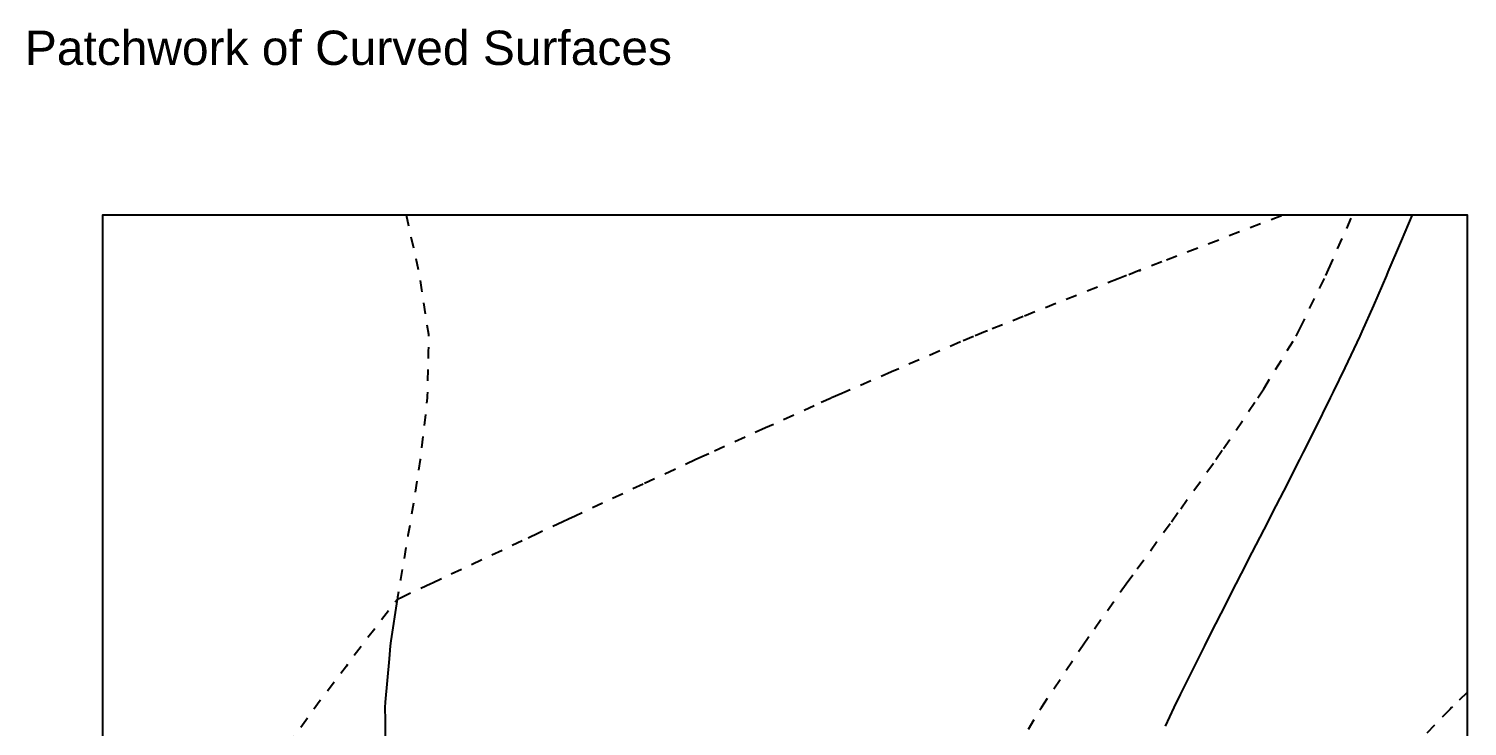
# Model space of a CAD drawing. Extents: x 12 to 193, y -288 to -10.
# Drawn here: x 11.7 to 192.8, y -98 to -10.2 of the extents above; entities that cross this region are included whole.
import ezdxf

# ---------------------------------------------------------------- set-up
doc = ezdxf.new("R2010")
doc.units = 0
for name, pattern in [('AI-LINETYPE-2', [2.822222, 1.411111, -1.411111]), ('AI-LINETYPE-3', [2.822222, 1.411111, -1.411111]), ('AI-LINETYPE-4', [2.822222, 1.411111, -1.411111]), ('AI-LINETYPE-7', [2.822222, 1.411111, -1.411111]), ('AI-LINETYPE-8', [2.822222, 1.411111, -1.411111])]:
    doc.linetypes.add(name, pattern=pattern)
for name, color, linetype in [('CUTLINE', 7, 'CONTINUOUS'), ('MOUNTAINLINE', 7, 'CONTINUOUS'), ('TEXT', 7, 'CONTINUOUS'), ('VALLEYLINE', 7, 'CONTINUOUS')]:
    doc.layers.add(name, color=color, linetype=linetype)

# ---------------------------------------------------------------- blocks, each defined once
blk = doc.blocks.new('BLOCK_2')
at = {"layer": 'VALLEYLINE', "color": 29, "linetype": 'AI-LINETYPE-3'}
blk.add_lwpolyline([(169.38, -33.79), (154.32, -39.59), (151.58, -40.65), (151.47, -40.69), (149.87, -41.31), (148.84, -41.72), (136.88, -46.46), (136.88, -46.47), (132.36, -48.26), (132.12, -48.36), (130.61, -48.96), (128.96, -49.67), (120.27, -53.44), (114.42, -55.98), (114.03, -56.14), (112.71, -56.72), (110.56, -57.7), (104.42, -60.49), (97.29, -63.73), (96.71, -63.99), (95.64, -64.48), (93.02, -65.7), (89.02, -67.57), (80.45, -71.58), (79.64, -71.96), (78.91, -72.29), (75.84, -73.74), (73.81, -74.7), (63.63, -79.49), (62.49, -80.03), (62.31, -80.11), (58.71, -81.78), (58.64, -81.82), (58.08, -82.07)], dxfattribs=at)
at = {"layer": 'VALLEYLINE', "color": 29, "linetype": 'AI-LINETYPE-4'}
blk.add_lwpolyline([(136.1, -100.84), (139.15, -95.68), (140.72, -93.32), (144.32, -87.9), (145.83, -85.77), (149.84, -80.11), (151.22, -78.22), (155.52, -72.29), (156.7, -70.65), (161.13, -64.47), (162.07, -63.09), (166.42, -56.71), (167.14, -55.55), (171.22, -48.95), (171.68, -48.01), (174.96, -41.3), (175.31, -40.53), (178.35, -33.66)], dxfattribs=at)
at = {"layer": 'VALLEYLINE', "color": 29, "linetype": 'AI-LINETYPE-8'}
blk.add_lwpolyline([(151.48, -40.71), (151.59, -40.66)], dxfattribs=at)
at = {"layer": 'VALLEYLINE', "color": 29, "linetype": 'AI-LINETYPE-7'}
blk.add_lwpolyline([(192.76, -93.77), (190.89, -95.6), (190.8, -95.68), (190.61, -95.88), (183.73, -102.97), (183.34, -103.37), (182.59, -104.21), (177.11, -110.36), (176.49, -111.06), (175.47, -112.36), (171.27, -117.67), (170.52, -118.62), (169.43, -120.28), (166.31, -125.01), (165.54, -126.17), (164.55, -128.13), (162.7, -131.82)], dxfattribs=at)
at = {"layer": 'VALLEYLINE', "color": 29, "linetype": 'AI-LINETYPE-2'}
blk.add_open_spline([(59.2, -33.66), (59.2, -33.66), (59.57, -35.38), (59.57, -35.38), (59.57, -35.38), (60.81, -41.11), (60.81, -41.11), (60.81, -41.11), (60.85, -41.31), (60.85, -41.31), (60.85, -41.31), (61.13, -43.1), (61.13, -43.1), (61.13, -43.1), (61.99, -48.7), (61.99, -48.7), (61.99, -48.7), (62.02, -48.95), (62.02, -48.95), (62.02, -48.95), (61.98, -50.81), (61.98, -50.81), (61.98, -50.81), (61.85, -56.39), (61.85, -56.39), (61.85, -56.39), (61.84, -56.72), (61.84, -56.72), (61.84, -56.72), (61.63, -58.55), (61.63, -58.55), (61.63, -58.55), (61.02, -64.09), (61.02, -64.09), (61.02, -64.09), (60.97, -64.48), (60.97, -64.48), (60.97, -64.48), (60.68, -66.28), (60.68, -66.28), (60.68, -66.28), (59.8, -71.83), (59.8, -71.83), (59.8, -71.83), (59.72, -72.29), (59.72, -72.29), (59.72, -72.29), (59.42, -74.04), (59.42, -74.04), (59.42, -74.04), (58.47, -79.57), (58.47, -79.57), (58.47, -79.57), (58.37, -80.11), (58.37, -80.11), (58.37, -80.11), (58.12, -81.79), (58.12, -81.79), (58.12, -81.79), (58.08, -82.07), (58.08, -82.07), (58.08, -82.07), (54.02, -87.34), (54.02, -87.34), (54.02, -87.34), (53.59, -87.9), (53.59, -87.9), (53.59, -87.9), (52.51, -89.33), (52.51, -89.33), (52.51, -89.33), (51.66, -90.46), (51.66, -90.46), (51.66, -90.46), (48.13, -95.15), (48.13, -95.15), (48.13, -95.15), (47.72, -95.69), (47.72, -95.69), (47.72, -95.69), (46.89, -96.85), (46.89, -96.85), (46.89, -96.85), (45.16, -99.24), (45.16, -99.24), (45.16, -99.24), (42.51, -102.9), (42.51, -102.9), (42.51, -102.9), (42.17, -103.38), (42.17, -103.38), (42.17, -103.38), (41.55, -104.3), (41.55, -104.3), (41.55, -104.3), (39.03, -108.01), (39.03, -108.01), (39.03, -108.01), (37.23, -110.67), (37.23, -110.67), (37.23, -110.67), (36.96, -111.07), (36.96, -111.07), (36.96, -111.07), (36.54, -111.75), (36.54, -111.75), (36.54, -111.75), (33.5, -116.65), (33.5, -116.65), (33.5, -116.65), (32.45, -118.33), (32.45, -118.33), (32.45, -118.33), (32.27, -118.62), (32.27, -118.62), (32.27, -118.62), (32, -119.11), (32, -119.11), (32, -119.11), (28.74, -125.07), (28.74, -125.07), (28.74, -125.07), (28.24, -125.98), (28.24, -125.98), (28.24, -125.98), (28.13, -126.18), (28.13, -126.18), (28.13, -126.18), (27.99, -126.48), (27.99, -126.48), (27.99, -126.48), (24.93, -133.15), (24.93, -133.15), (24.93, -133.15), (24.76, -133.53), (24.76, -133.53), (24.76, -133.53), (24.71, -133.63), (24.71, -133.63), (24.71, -133.63), (24.66, -133.79), (24.66, -133.79), (24.66, -133.79), (22.11, -140.97), (22.11, -140.97), (22.11, -140.97), (22.08, -141.08), (22.08, -141.08), (22.08, -141.08), (22.06, -141.13), (22.06, -141.13), (22.06, -141.13), (21, -145.75), (21, -145.75)], degree=3, knots=[0, 0, 0, 0, 1, 1, 1, 2, 2, 2, 3, 3, 3, 4, 4, 4, 5, 5, 5, 6, 6, 6, 7, 7, 7, 8, 8, 8, 9, 9, 9, 10, 10, 10, 11, 11, 11, 12, 12, 12, 13, 13, 13, 14, 14, 14, 15, 15, 15, 16, 16, 16, 17, 17, 17, 18, 18, 18, 19, 19, 19, 20, 20, 20, 21, 21, 21, 22, 22, 22, 23, 23, 23, 24, 24, 24, 25, 25, 25, 26, 26, 26, 27, 27, 27, 28, 28, 28, 29, 29, 29, 30, 30, 30, 31, 31, 31, 32, 32, 32, 33, 33, 33, 34, 34, 34, 35, 35, 35, 36, 36, 36, 37, 37, 37, 38, 38, 38, 39, 39, 39, 40, 40, 40, 41, 41, 41, 42, 42, 42, 43, 43, 43, 44, 44, 44, 45, 45, 45, 46, 46, 46, 47, 47, 47, 48, 48, 48, 49, 49, 49, 50, 50, 50, 51, 51, 51, 51], dxfattribs=at)
blk = doc.blocks.new('BLOCK_73')
at = {"layer": 'MOUNTAINLINE', "color": 29}
blk.add_lwpolyline([(155.82, -95.68), (154.72, -98.03)], dxfattribs=at)
blk = doc.blocks.new('BLOCK_74')
at = {"layer": 'MOUNTAINLINE', "color": 29}
blk.add_lwpolyline([(161.73, -83.85), (160.42, -86.43)], dxfattribs=at)
blk = doc.blocks.new('BLOCK_75')
at = {"layer": 'MOUNTAINLINE', "color": 29}
blk.add_lwpolyline([(165.66, -76.16), (164.3, -78.81)], dxfattribs=at)
blk = doc.blocks.new('BLOCK_76')
at = {"layer": 'MOUNTAINLINE', "color": 29}
blk.add_lwpolyline([(169.62, -68.44), (168.22, -71.17)], dxfattribs=at)
blk = doc.blocks.new('BLOCK_77')
at = {"layer": 'MOUNTAINLINE', "color": 29}
blk.add_lwpolyline([(173.53, -60.71), (172.11, -63.54)], dxfattribs=at)
blk = doc.blocks.new('BLOCK_78')
at = {"layer": 'MOUNTAINLINE', "color": 29}
blk.add_lwpolyline([(177.34, -52.92), (175.89, -55.95)], dxfattribs=at)
blk = doc.blocks.new('BLOCK_79')
at = {"layer": 'MOUNTAINLINE', "color": 29}
blk.add_lwpolyline([(180.95, -45.06), (179.5, -48.36)], dxfattribs=at)
blk = doc.blocks.new('BLOCK_80')
at = {"layer": 'MOUNTAINLINE', "color": 29}
blk.add_lwpolyline([(184.44, -36.93), (182.78, -40.86)], dxfattribs=at)
blk = doc.blocks.new('BLOCK_81')
at = {"layer": 'MOUNTAINLINE', "color": 29}
blk.add_lwpolyline([(185.82, -33.66), (184.44, -36.93)], dxfattribs=at)
blk = doc.blocks.new('BLOCK_82')
at = {"layer": 'MOUNTAINLINE', "color": 29}
blk.add_lwpolyline([(182.78, -40.86), (182.59, -41.3)], dxfattribs=at)
blk = doc.blocks.new('BLOCK_83')
at = {"layer": 'MOUNTAINLINE', "color": 29}
blk.add_lwpolyline([(182.59, -41.3), (180.95, -45.06)], dxfattribs=at)
blk = doc.blocks.new('BLOCK_84')
at = {"layer": 'MOUNTAINLINE', "color": 29}
blk.add_lwpolyline([(179.5, -48.36), (179.25, -48.95)], dxfattribs=at)
blk = doc.blocks.new('BLOCK_85')
at = {"layer": 'MOUNTAINLINE', "color": 29}
blk.add_lwpolyline([(179.25, -48.95), (177.34, -52.92)], dxfattribs=at)
blk = doc.blocks.new('BLOCK_86')
at = {"layer": 'MOUNTAINLINE', "color": 29}
blk.add_lwpolyline([(175.89, -55.95), (175.52, -56.71)], dxfattribs=at)
blk = doc.blocks.new('BLOCK_87')
at = {"layer": 'MOUNTAINLINE', "color": 29}
blk.add_lwpolyline([(175.52, -56.71), (173.53, -60.71)], dxfattribs=at)
blk = doc.blocks.new('BLOCK_88')
at = {"layer": 'MOUNTAINLINE', "color": 29}
blk.add_lwpolyline([(172.11, -63.54), (171.64, -64.47)], dxfattribs=at)
blk = doc.blocks.new('BLOCK_89')
at = {"layer": 'MOUNTAINLINE', "color": 29}
blk.add_lwpolyline([(171.64, -64.47), (169.62, -68.44)], dxfattribs=at)
blk = doc.blocks.new('BLOCK_90')
at = {"layer": 'MOUNTAINLINE', "color": 29}
blk.add_lwpolyline([(168.22, -71.17), (167.65, -72.29)], dxfattribs=at)
blk = doc.blocks.new('BLOCK_91')
at = {"layer": 'MOUNTAINLINE', "color": 29}
blk.add_lwpolyline([(167.65, -72.29), (165.66, -76.16)], dxfattribs=at)
blk = doc.blocks.new('BLOCK_92')
at = {"layer": 'MOUNTAINLINE', "color": 29}
blk.add_lwpolyline([(164.3, -78.81), (163.63, -80.11)], dxfattribs=at)
blk = doc.blocks.new('BLOCK_93')
at = {"layer": 'MOUNTAINLINE', "color": 29}
blk.add_lwpolyline([(163.63, -80.11), (161.73, -83.85)], dxfattribs=at)
blk = doc.blocks.new('BLOCK_94')
at = {"layer": 'MOUNTAINLINE', "color": 29}
blk.add_lwpolyline([(160.42, -86.43), (159.67, -87.9)], dxfattribs=at)
blk = doc.blocks.new('BLOCK_95')
at = {"layer": 'MOUNTAINLINE', "color": 29}
blk.add_lwpolyline([(159.67, -87.9), (157.87, -91.54)], dxfattribs=at)
blk = doc.blocks.new('BLOCK_96')
at = {"layer": 'MOUNTAINLINE', "color": 29}
blk.add_lwpolyline([(157.87, -91.54), (156.92, -93.46)], dxfattribs=at)
blk = doc.blocks.new('BLOCK_97')
at = {"layer": 'MOUNTAINLINE', "color": 29}
blk.add_lwpolyline([(156.92, -93.46), (156.63, -94.05)], dxfattribs=at)
blk = doc.blocks.new('BLOCK_98')
at = {"layer": 'MOUNTAINLINE', "color": 29}
blk.add_lwpolyline([(156.63, -94.05), (155.82, -95.68)], dxfattribs=at)
blk = doc.blocks.new('BLOCK_99')
at = {"layer": 'MOUNTAINLINE', "color": 29}
blk.add_lwpolyline([(57.31, -87.28), (58.08, -82.07)], dxfattribs=at)
blk = doc.blocks.new('BLOCK_100')
at = {"layer": 'MOUNTAINLINE', "color": 29}
blk.add_lwpolyline([(57.22, -87.9), (57.31, -87.28)], dxfattribs=at)
blk = doc.blocks.new('BLOCK_101')
at = {"layer": 'MOUNTAINLINE', "color": 29}
blk.add_lwpolyline([(57.08, -89.53), (57.22, -87.9)], dxfattribs=at)
blk = doc.blocks.new('BLOCK_102')
at = {"layer": 'MOUNTAINLINE', "color": 29}
blk.add_lwpolyline([(56.61, -94.99), (57.08, -89.53)], dxfattribs=at)
blk = doc.blocks.new('BLOCK_103')
at = {"layer": 'MOUNTAINLINE', "color": 29}
blk.add_lwpolyline([(56.55, -95.69), (56.61, -94.99)], dxfattribs=at)
blk = doc.blocks.new('BLOCK_104')
at = {"layer": 'MOUNTAINLINE', "color": 29}
blk.add_lwpolyline([(56.57, -97.28), (56.55, -95.69)], dxfattribs=at)
blk = doc.blocks.new('BLOCK_105')
at = {"layer": 'MOUNTAINLINE', "color": 29}
blk.add_lwpolyline([(56.64, -102.59), (56.57, -97.28)], dxfattribs=at)

msp = doc.modelspace()

# ---------------------------------------------------------------- linework, layer by layer
at = {"layer": 'CUTLINE', "color": 29}
msp.add_lwpolyline([(21.01, -278.44), (21.01, -33.66), (192.76, -33.66), (192.76, -278.44), (21.01, -278.44)], dxfattribs=at)

# ---------------------------------------------------------------- block references
at = {"layer": 'MOUNTAINLINE'}
for name in ['BLOCK_81', 'BLOCK_80', 'BLOCK_83', 'BLOCK_82', 'BLOCK_79', 'BLOCK_84', 'BLOCK_85', 'BLOCK_78', 'BLOCK_86', 'BLOCK_87', 'BLOCK_77', 'BLOCK_89', 'BLOCK_88', 'BLOCK_76', 'BLOCK_91', 'BLOCK_90', 'BLOCK_75', 'BLOCK_92', 'BLOCK_93', 'BLOCK_99', 'BLOCK_74', 'BLOCK_94', 'BLOCK_101', 'BLOCK_100', 'BLOCK_95', 'BLOCK_102', 'BLOCK_96', 'BLOCK_98', 'BLOCK_97', 'BLOCK_103', 'BLOCK_104', 'BLOCK_73', 'BLOCK_105']:
    msp.add_blockref(name, (0, 0), dxfattribs=at)
at = {"layer": 'VALLEYLINE'}
msp.add_blockref('BLOCK_2', (0, 0), dxfattribs=at)

# ---------------------------------------------------------------- texts
at = {"layer": 'TEXT', "color": 7, "insert": (11.19, -14.86), "char_height": 4.318, "attachment_point": 7}
msp.add_mtext('\\fArial|b0|i0|c0|p34;\\W1;Patchwork of Curved Surfaces', dxfattribs=at)

doc.saveas('drawing.dxf')
